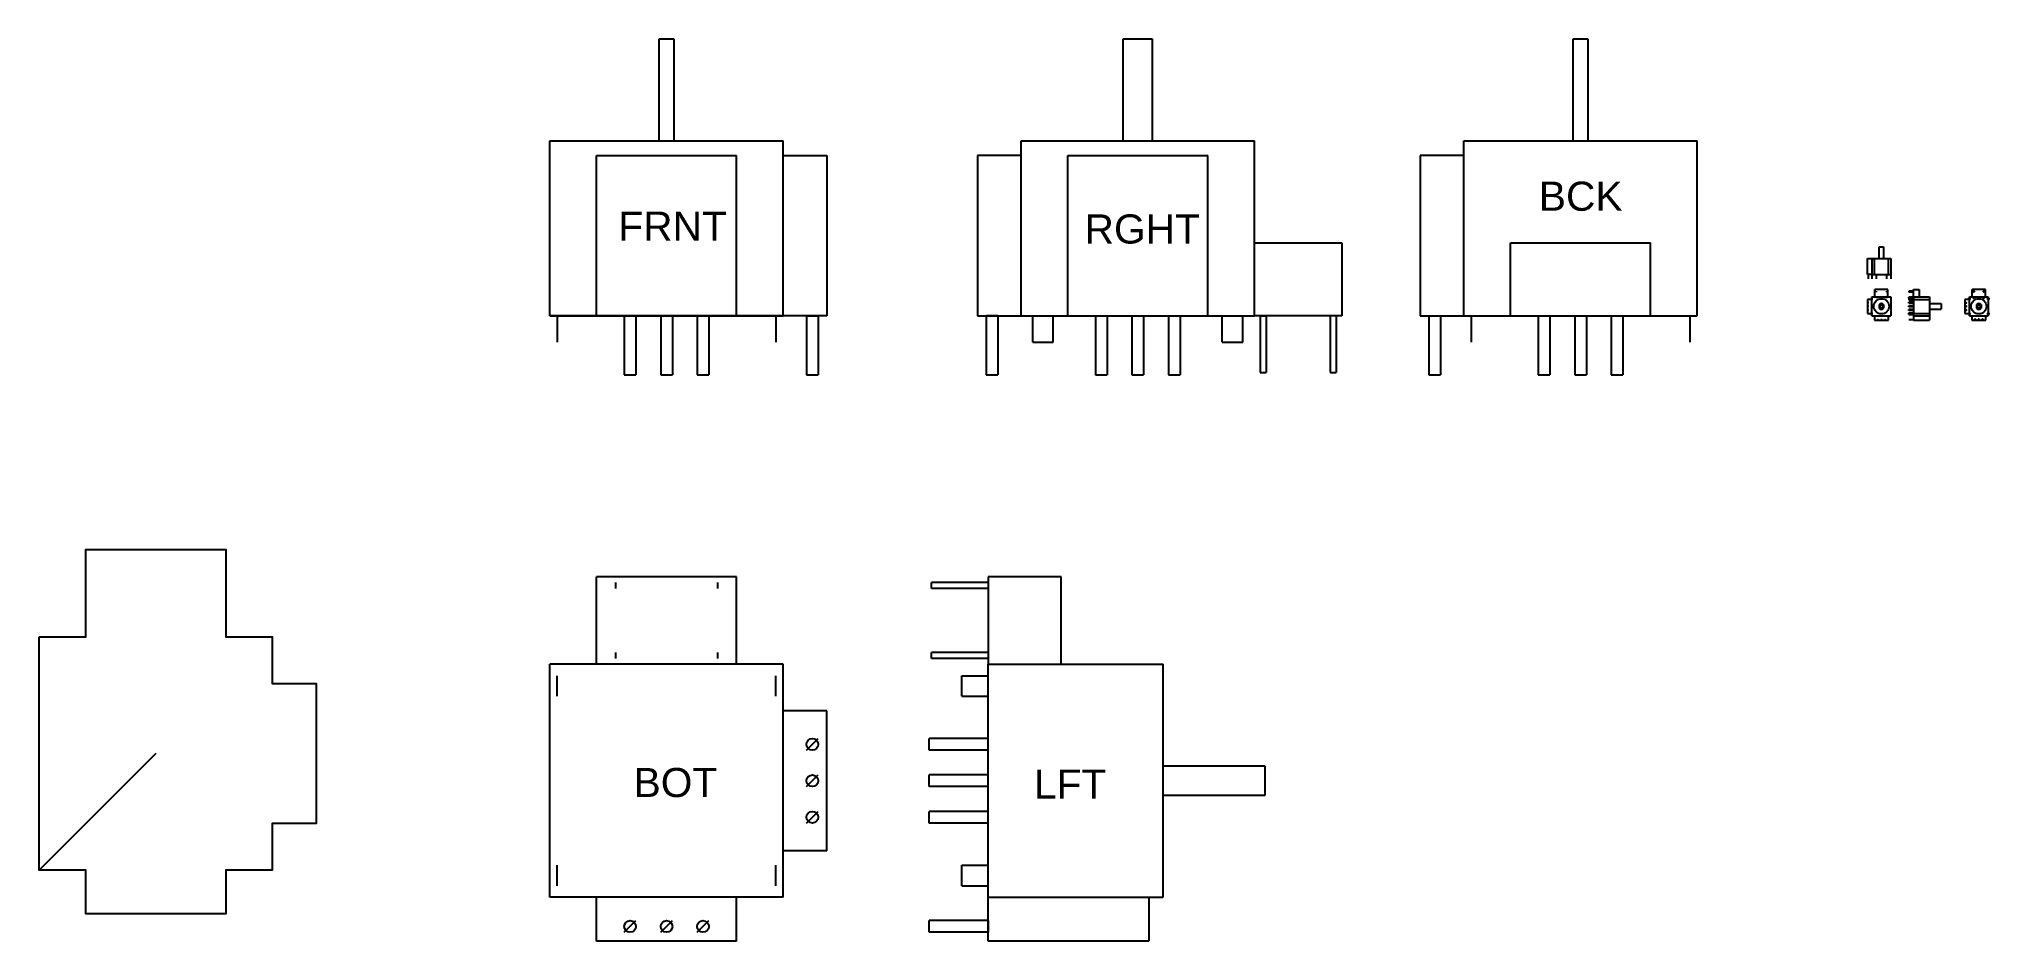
# Model space of a CAD drawing. Header units: inches. Extents: x -382 to 955, y -429 to 190.
import ezdxf

# ---------------------------------------------------------------- set-up
doc = ezdxf.new("R2010")
doc.units = ezdxf.units.IN
doc.header["$MEASUREMENT"] = 0
doc.styles.get("Standard").update_dxf_attribs({"font": 'arial.ttf'})

msp = doc.modelspace()

# ---------------------------------------------------------------- linework, layer by layer
for p, q in [((43, 120), (43, 190)), ((43, 190), (53, 190)), ((53, 190), (53, 120)), ((361.2, 120), (361.2, 190)), ((361.2, 190), (381.2, 190)), ((361.2, 190), (381.2, 190)), ((381.2, 190), (381.2, 120)), ((669.9, 120), (669.9, 190)), ((669.9, 190), (679.9, 190)), ((679.9, 190), (679.9, 120)), ((-32, 0), (-32, 120)), ((-32, 0), (-32, 120)), ((-32, 120), (128, 120)), ((0, 0), (0, 110)), ((0, 110), (96, 110)), ((96, 0), (96, 110)), ((128, 0), (128, 120)), ((128, 110), (158, 110)), ((158, 110), (158, 0)), ((291.2, 110), (261.2, 110)), ((261.2, 110), (261.2, 0)), ((291.2, 0), (291.2, 120)), ((291.2, 120), (451.2, 120)), ((323.2, 0), (323.2, 110)), ((323.2, 110), (419.2, 110)), ((419.2, 0), (419.2, 110)), ((451.2, 0), (451.2, 120)), ((594.9, 110), (564.9, 110)), ((564.9, 110), (564.9, 0)), ((594.9, 0), (594.9, 120)), ((594.9, 0), (594.9, 120)), ((594.9, 120), (754.9, 120)), ((754.9, 0), (754.9, 120)), ((451.2, 0), (451.2, 50)), ((451.2, 50), (511.2, 50)), ((511.2, 50), (511.2, 0)), ((626.9, 0), (626.9, 50)), ((626.9, 50), (722.9, 50)), ((722.9, 0), (722.9, 50)), ((879.8, 39.4), (879.8, 47.4)), ((879.8, 39.4), (879.8, 47.4)), ((879.8, 47.4), (882.8, 47.4)), ((882.8, 47.4), (882.8, 39.4)), ((871.8, 28.4), (871.8, 39.4)), ((871.8, 39.4), (874.8, 39.4)), ((874.8, 28.4), (871.8, 28.4)), ((872.3, 28.4), (872.3, 25.4)), ((874.8, 39.4), (874.8, 28.4)), ((874.8, 39.4), (887.8, 39.4)), ((874.8, 28.4), (887.8, 28.4)), ((874.8, 28.4), (874.8, 25.4)), ((876.6, 28.4), (876.6, 39.4)), ((877.8, 28.4), (877.8, 25.4)), ((884.8, 28.4), (884.8, 25.4)), ((886.1, 28.4), (886.1, 39.4)), ((887.8, 39.4), (887.8, 28.4)), ((887.8, 28.4), (887.8, 25.4)), ((885.8, 18), (876.8, 18)), ((876.8, 13), (876.8, 18)), ((876.8, 18), (876.8, 17)), ((877.8, 17), (877.8, 16.3)), ((884.8, 17), (884.8, 16.3)), ((885.8, 13), (885.8, 18)), ((903.2, 17), (900.2, 17)), ((900.2, 17), (900.2, 16.3)), ((903.2, 16.3), (900.2, 16.3)), ((903.2, 13), (903.2, 18)), ((903.2, 18), (907.2, 18)), ((903.2, 18), (907.2, 18)), ((907.2, 18), (907.2, 13)), ((952.6, 18), (943.6, 18)), ((943.6, 13), (943.6, 18)), ((943.6, 18), (943.6, 17)), ((944.6, 17), (944.6, 16.3)), ((951.6, 17), (951.6, 16.3)), ((952.6, 13), (952.6, 18)), ((-32, 0), (128, 0)), ((148, 0), (-32, 0)), ((-27, 0), (123, 0)), ((-27, 0), (-27, -18.1)), ((0, 0), (96, 0)), ((19, 0), (19, -40.5)), ((19, 0), (27, 0)), ((27, 0), (27, -40.5)), ((44, 0), (44, -40.5)), ((44, 0), (52, 0)), ((52, 0), (52, -40.5)), ((69, 0), (69, -40.5)), ((69, 0), (77, 0)), ((77, 0), (77, -40.5)), ((123, 0), (123, -18.1)), ((158, 0), (128, 0)), ((144, 0), (144, -40.5)), ((144, 0), (152, 0)), ((152, 0), (152, -40.5)), ((261.2, 0), (291.2, 0)), ((275.2, 0), (267.2, 0)), ((267.2, 0), (267.2, -40.5)), ((275.2, 0), (275.2, -40.5)), ((291.2, 0), (451.2, 0)), ((291.2, 0), (451.2, 0)), ((299.2, -18.1), (299.2, 0)), ((299.2, 0), (313.2, 0)), ((313.2, -18.1), (313.2, 0)), ((323.2, 0), (419.2, 0)), ((342.2, 0), (342.2, -40.5)), ((342.2, 0), (350.2, 0)), ((350.2, 0), (350.2, -40.5)), ((367.2, 0), (367.2, -40.5)), ((367.2, 0), (375.2, 0)), ((375.2, 0), (375.2, -40.5)), ((392.2, 0), (392.2, -40.5)), ((392.2, 0), (400.2, 0)), ((400.2, 0), (400.2, -40.5)), ((429.2, -18.1), (429.2, 0)), ((429.2, 0), (443.2, 0)), ((443.2, -18.1), (443.2, 0)), ((511.2, 0), (451.2, 0)), ((455.2, 0), (455.2, -38.9)), ((455.2, 0), (459.2, 0)), ((459.2, 0), (459.2, -38.9)), ((507.2, 0), (503.2, 0)), ((503.2, 0), (503.2, -38.9)), ((507.2, 0), (507.2, -38.9)), ((564.9, 0), (594.9, 0)), ((570.9, 0), (570.9, -40.5)), ((578.9, 0), (578.9, -40.5)), ((594.9, 0), (754.9, 0)), ((599.9, 0), (599.9, -18.1)), ((626.9, 0), (722.9, 0)), ((645.9, 0), (645.9, -40.5)), ((653.9, 0), (653.9, -40.5)), ((670.9, 0), (670.9, -40.5)), ((678.9, 0), (678.9, -40.5)), ((695.9, 0), (695.9, -40.5)), ((703.9, 0), (703.9, -40.5)), ((749.9, 0), (749.9, -18.1)), ((874.8, 11.2), (871.8, 11.2)), ((871.8, 11.2), (871.8, 1.7)), ((871.8, 1.7), (874.8, 1.7)), ((872.3, 8.6), (872.3, 9.3)), ((872.3, 6.1), (872.3, 6.8)), ((872.3, 3.6), (872.3, 4.3)), ((874.8, 0), (874.8, 13)), ((874.8, 13), (887.8, 13)), ((874.8, 12), (874.8, 11)), ((874.8, 2), (874.8, 1)), ((874.8, 0), (887.8, 0)), ((877.8, 12.7), (877.8, 12)), ((879.8, 7.8), (879.8, 5.2)), ((882.8, 7.8), (882.8, 5.2)), ((884.8, 12.7), (884.8, 12)), ((887.8, 13), (887.8, 0)), ((887.8, 13), (887.8, 12)), ((887.8, 12), (887.8, 11)), ((887.8, 2), (887.8, 1)), ((903.2, 12.7), (900.2, 12.7)), ((900.2, 12), (900.2, 12.7)), ((903.2, 12), (900.2, 12)), ((900.2, 12), (903.2, 12)), ((900.2, 12), (900.2, 11)), ((900.2, 11), (903.2, 11)), ((903.2, 9.3), (900.2, 9.3)), ((900.2, 8.6), (900.2, 9.3)), ((903.2, 8.6), (900.2, 8.6)), ((903.2, 6.8), (900.2, 6.8)), ((900.2, 6.1), (900.2, 6.8)), ((903.2, 6.1), (900.2, 6.1)), ((903.2, 4.3), (900.2, 4.3)), ((900.2, 3.6), (900.2, 4.3)), ((903.2, 3.6), (900.2, 3.6)), ((900.2, 2), (903.2, 2)), ((900.2, 1), (900.2, 2)), ((900.2, 1), (903.2, 1)), ((903.2, 13), (914.2, 13)), ((903.2, 13), (903.2, 0)), ((903.2, 11.2), (914.2, 11.2)), ((903.2, 1.7), (914.2, 1.7)), ((903.2, 0), (914.2, 0)), ((903.2, 0), (903.2, -3)), ((914.2, 13), (914.2, 0)), ((914.2, 8.5), (922.2, 8.5)), ((914.2, 4.5), (922.2, 4.5)), ((914.2, 0), (914.2, -3)), ((922.2, 8.5), (922.2, 4.5)), ((941.6, 11.2), (938.6, 11.2)), ((938.6, 11.2), (938.6, 1.7)), ((938.6, 1.7), (941.6, 1.7)), ((939.1, 8.6), (939.1, 9.3)), ((939.1, 6.1), (939.1, 6.8)), ((939.1, 3.6), (939.1, 4.3)), ((941.6, 0), (941.6, 13)), ((941.6, 13), (954.6, 13)), ((941.6, 12), (941.6, 11)), ((941.6, 2), (941.6, 1)), ((941.6, 0), (954.6, 0)), ((944.6, 12.7), (944.6, 12)), ((946.6, 7.8), (946.6, 5.2)), ((949.6, 7.8), (949.6, 5.2)), ((951.6, 12.7), (951.6, 12)), ((954.6, 13), (954.6, 0)), ((954.6, 13), (954.6, 12)), ((954.6, 12), (954.6, 11)), ((954.6, 2), (954.6, 1)), ((876.6, 0), (876.6, -3)), ((876.6, -3), (886.1, -3)), ((878.5, -2.5), (879.2, -2.5)), ((881, -2.5), (881.7, -2.5)), ((883.5, -2.5), (884.2, -2.5)), ((886.1, -3), (886.1, 0)), ((900.2, -2.5), (903.2, -2.5)), ((903.2, -3), (914.2, -3)), ((943.3, 0), (943.3, -3)), ((943.3, -3), (952.8, -3)), ((945.2, -2.5), (945.9, -2.5)), ((947.7, -2.5), (948.4, -2.5)), ((950.2, -2.5), (950.9, -2.5)), ((952.8, -3), (952.8, 0)), ((299.2, -18.1), (313.2, -18.1)), ((429.2, -18.1), (443.2, -18.1)), ((455.2, -38.9), (459.2, -38.9)), ((503.2, -38.9), (507.2, -38.9)), ((19, -40.5), (27, -40.5)), ((44, -40.5), (52, -40.5)), ((69, -40.5), (77, -40.5)), ((144, -40.5), (152, -40.5)), ((267.2, -40.5), (275.2, -40.5)), ((342.2, -40.5), (350.2, -40.5)), ((367.2, -40.5), (375.2, -40.5)), ((392.2, -40.5), (400.2, -40.5)), ((570.9, -40.5), (578.9, -40.5)), ((645.9, -40.5), (653.9, -40.5)), ((670.9, -40.5), (678.9, -40.5)), ((695.9, -40.5), (703.9, -40.5)), ((96, -179.1), (0, -179.1)), ((0, -239.1), (0, -179.1)), ((13, -183.1), (13, -187.1)), ((83, -183.1), (83, -187.1)), ((96, -239.1), (96, -179.1)), ((268.7, -183.1), (229.8, -183.1)), ((229.8, -187.1), (229.8, -183.1)), ((268.7, -187.1), (229.8, -187.1)), ((318.7, -179.1), (268.7, -179.1)), ((268.7, -179.1), (268.7, -239.1)), ((318.7, -239.1), (318.7, -179.1)), ((-32, -399.1), (-32, -239.1)), ((128, -239.1), (-32, -239.1)), ((13, -231.1), (13, -235.1)), ((83, -231.1), (83, -235.1)), ((128, -399.1), (128, -239.1)), ((268.7, -231.1), (229.8, -231.1)), ((229.8, -235.1), (229.8, -231.1)), ((268.7, -235.1), (229.8, -235.1)), ((268.7, -399.1), (268.7, -239.1)), ((268.7, -399.1), (268.7, -239.1)), ((268.7, -239.1), (388.7, -239.1)), ((268.7, -239.1), (318.7, -239.1)), ((388.7, -399.1), (388.7, -239.1)), ((-27, -261.1), (-27, -247.1)), ((123, -261.1), (123, -247.1)), ((250.5, -261.1), (250.5, -247.1)), ((250.5, -247.1), (268.7, -247.1)), ((268.7, -261.1), (268.7, -247.1)), ((250.5, -261.1), (268.7, -261.1)), ((158, -271.1), (128, -271.1)), ((158, -367.1), (158, -271.1)), ((268.7, -367.1), (268.7, -271.1)), ((144, -298.1), (152, -290.1)), ((268.7, -290.1), (228.1, -290.1)), ((228.1, -298.1), (228.1, -290.1)), ((268.7, -298.1), (268.7, -290.1)), ((-302.4, -300.4), (-382.4, -380.4)), ((268.7, -298.1), (228.1, -298.1)), ((144, -323.1), (152, -315.1)), ((268.7, -315.1), (228.1, -315.1)), ((228.1, -323.1), (228.1, -315.1)), ((268.7, -323.1), (268.7, -315.1)), ((458.7, -309.1), (388.7, -309.1)), ((458.7, -329.1), (458.7, -309.1)), ((458.7, -329.1), (458.7, -309.1)), ((268.7, -323.1), (228.1, -323.1)), ((388.7, -329.1), (458.7, -329.1)), ((144, -348.1), (152, -340.1)), ((268.7, -340.1), (228.1, -340.1)), ((228.1, -348.1), (228.1, -340.1)), ((268.7, -348.1), (268.7, -340.1)), ((268.7, -348.1), (228.1, -348.1)), ((158, -367.1), (128, -367.1)), ((-27, -391.1), (-27, -377.1)), ((123, -391.1), (123, -377.1)), ((250.5, -391.1), (250.5, -377.1)), ((250.5, -377.1), (268.7, -377.1)), ((268.7, -391.1), (268.7, -377.1)), ((128, -399.1), (-32, -399.1)), ((0, -429.1), (0, -399.1)), ((96, -429.1), (96, -399.1)), ((250.5, -391.1), (268.7, -391.1)), ((268.7, -399.1), (388.7, -399.1)), ((268.7, -429.1), (268.7, -399.1)), ((378.7, -399.1), (378.7, -429.1)), ((19, -423.1), (27, -415.1)), ((44, -423.1), (52, -415.1)), ((69, -423.1), (77, -415.1)), ((268.7, -415.1), (228.1, -415.1)), ((228.1, -423.1), (228.1, -415.1)), ((268.7, -423.1), (228.1, -423.1)), ((268.7, -415.1), (268.7, -423.1)), ((96, -429.1), (0, -429.1)), ((378.7, -429.1), (268.7, -429.1))]:
    msp.add_line(p, q)
msp.add_lwpolyline([(-382.4, -220.4), (-350.4, -220.4), (-350.4, -160.4), (-254.4, -160.4), (-254.4, -220.4), (-222.4, -220.4), (-222.4, -252.4), (-192.4, -252.4), (-192.4, -348.4), (-222.4, -348.4), (-222.4, -380.4), (-254.4, -380.4), (-254.4, -410.4), (-350.4, -410.4), (-350.4, -380.4), (-382.4, -380.4), (-382.4, -220.4)], close=True)
for centre, radius in [((944.6, 16.6), 0.35), ((951.6, 16.6), 0.35), ((881.3, 6.5), 5.25), ((881.3, 6.5), 1), ((939.1, 9), 0.35), ((939.1, 6.5), 0.35), ((939.1, 4), 0.35), ((941.6, 11.5), 0.5), ((941.6, 1.5), 0.5), ((948.1, 6.5), 5.25), ((944.6, 12.3), 0.35), ((948.1, 6.5), 1), ((951.6, 12.3), 0.35), ((954.6, 11.5), 0.5), ((954.6, 1.5), 0.5), ((945.6, -2.5), 0.35), ((948.1, -2.5), 0.35), ((950.6, -2.5), 0.35), ((148, -294.1), 4), ((148, -319.1), 4), ((148, -344.1), 4), ((23, -419.1), 4), ((48, -419.1), 4), ((73, -419.1), 4)]:
    msp.add_circle(centre, radius)
for centre, start, end in [((881.3, 6.5), 41.4096, 138.5904), ((881.3, 6.5), 221.4096, 318.5904), ((948.1, 6.5), 41.4096, 138.5904), ((948.1, 6.5), 221.4096, 318.5904)]:
    msp.add_arc(centre, 2, start, end)

# ---------------------------------------------------------------- texts
at = {"char_height": 20, "attachment_point": 1}
for s, insert in [('BCK', (646.3, 92.1)), ('FRNT', (14.9, 71.5)), ('RGHT', (334.7, 69.6)), ('BOT', (25.4, -310.3)), ('LFT', (300, -311.4))]:
    msp.add_mtext_dynamic_manual_height_columns(s, width=67.727, gutter_width=1, heights=[0], dxfattribs=dict(at, insert=insert))

doc.saveas('drawing.dxf')
